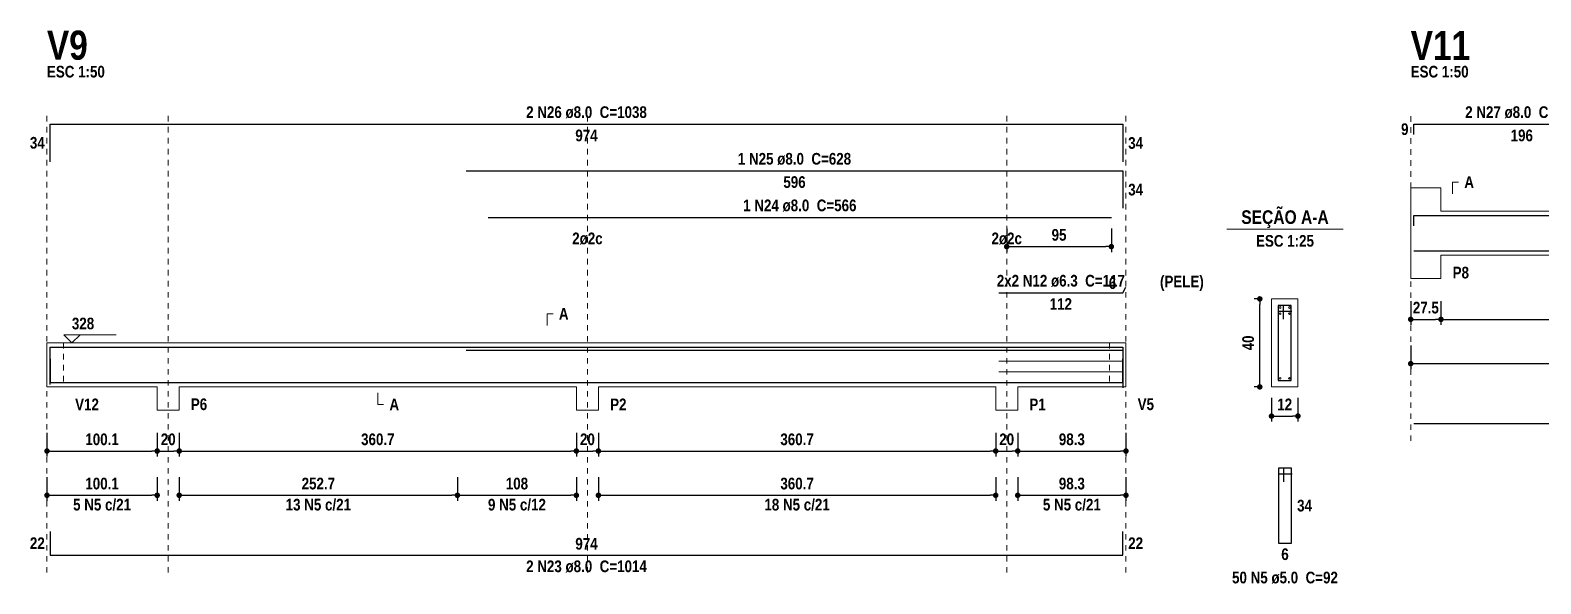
# Model space of a CAD drawing. Header units: millimetres. Extents: x 2249 to 2676, y -663 to -441.
# Drawn here: x 2449.75 to 2477.18, y -566.33 to -556.27 of the extents above; entities that cross this region are included whole.
import ezdxf

# ---------------------------------------------------------------- set-up
doc = ezdxf.new("R2010")
doc.units = ezdxf.units.MM
doc.header["$LTSCALE"] = 0.5
doc.header["$MEASUREMENT"] = 0
doc.header["$PDMODE"] = 34
doc.linetypes.add('DOT2', pattern=[3.175, 0, -3.175])
doc.layers.get('0').update_dxf_attribs({"linetype": 'CONTINUOUS'})
doc.layers.get('DEFPOINTS').update_dxf_attribs({"linetype": 'CONTINUOUS'})
for name, color, linetype, lineweight in [('Descrição da armadura', 7, 'CONTINUOUS', 5), ('DT-Arm complementar', 5, 'CONTINUOUS', 5), ('DT-Barras na forma', 2, 'CONTINUOUS', 30), ('DT-Barras no corte', 5, 'CONTINUOUS', 5), ('DT-Barras rebatidas', 2, 'CONTINUOUS', 30), ('DT-Cotas', 9, 'CONTINUOUS', 5), ('DT-Forma', 5, 'CONTINUOUS', 5), ('DT-Pontilhado', 9, 'DOT2', 5), ('DT-Textos', 7, 'CONTINUOUS', 5), ('DT-Título', 3, 'CONTINUOUS', 20), ('Textos armaduras', 7, 'CONTINUOUS', 5)]:
    doc.layers.add(name, color=color, linetype=linetype, lineweight=lineweight)
doc.styles.add('ARIAL', font='ARIALNB.TTF')
doc.dimstyles.new('UM_25.000000', dxfattribs={"dimtxt": 0.18, "dimasz": 0.1, "dimexe": 0.1, "dimexo": 0.2, "dimgap": 0, "dimtad": 1, "dimtih": 1, "dimtoh": 1, "dimdec": 1, "dimlfac": 25, "dimzin": 0, "dimdsep": 46, "dimtxsty": 'Standard', "dimblk": 'CLOSED', "dimblk1": 'CLOSED', "dimblk2": 'CLOSED', "dimcen": 0.09, "dimdle": 0.1, "dimadec": 1, "dimazin": 2, "dimtfac": 1, "dimtdec": 4, "dimtofl": 0, "dimtmove": 0, "dimatfit": 3, "dimldrblk": 'CLOSED', "dimfxl": 1, "dimtolj": 1, "dimarcsym": 0})
doc.dimstyles.new('UM_50.000000', dxfattribs={"dimtxt": 0.18, "dimasz": 0.1, "dimexe": 0.1, "dimexo": 0.2, "dimgap": 0, "dimtad": 1, "dimtih": 1, "dimtoh": 1, "dimdec": 1, "dimlfac": 50, "dimzin": 0, "dimdsep": 46, "dimtxsty": 'Standard', "dimblk": 'CLOSED', "dimblk1": 'CLOSED', "dimblk2": 'CLOSED', "dimcen": 0.09, "dimdle": 0.1, "dimadec": 1, "dimazin": 2, "dimtfac": 1, "dimtdec": 4, "dimtofl": 0, "dimtmove": 0, "dimatfit": 3, "dimldrblk": 'CLOSED', "dimfxl": 1, "dimtolj": 1, "dimarcsym": 0})

# ---------------------------------------------------------------- blocks, each defined once
blk = doc.blocks.new('_Dot')
at = {"color": 0, "linetype": 'ByBlock', "lineweight": -2}
blk.add_line((-0.5, 0), (-1, 0), dxfattribs=at)
at = {"color": 0, "linetype": 'ByBlock', "const_width": 0.5}
blk.add_lwpolyline([(-0.25, 0, 1), (0.25, 0, 1)], format="xyb", close=True, dxfattribs=at)
blk = doc.blocks.new('*D316')
at = {"layer": 'DEFPOINTS', "color": 0}
for p in [(2450.055, -563.391), (2452.056, -563.391), (2452.056, -563.92)]:
    blk.add_point(p, dxfattribs=at)
at = {"layer": 'DT-Cotas', "color": 0, "lineweight": -2}
for p, q in [((2450.055, -563.591), (2450.055, -564.02)), ((2452.056, -563.591), (2452.056, -564.02)), ((2450.155, -563.92), (2451.956, -563.92))]:
    blk.add_line(p, q, dxfattribs=at)
at = {"layer": 'DT-Cotas', "color": 0, "lineweight": -2, "xscale": 0.1, "yscale": 0.1, "zscale": 0.1, "rotation": 180}
blk.add_blockref('_Dot', (2450.055, -563.92), dxfattribs=at)
at = {"layer": 'DT-Cotas', "color": 0, "lineweight": -2, "xscale": 0.1, "yscale": 0.1, "zscale": 0.1}
blk.add_blockref('_Dot', (2452.056, -563.92), dxfattribs=at)
at = {"layer": 'DT-Cotas', "insert": (2451.055, -563.709), "char_height": 0.2118, "attachment_point": 5, "rotation": 0.0057, "style": 'ARIAL'}
blk.add_mtext('\\A1;100.1', dxfattribs=at)
blk = doc.blocks.new('DOT')
at = {"color": 210}
for p, q in [((-1, 0), (1, 0)), ((0, 1), (0, -1))]:
    blk.add_line(p, q, dxfattribs=at)
blk.add_circle((0, 0), 0.25, dxfattribs=at)
blk = doc.blocks.new('*D317')
at = {"layer": 'DEFPOINTS', "color": 0}
for p in [(2452.056, -563.391), (2452.456, -563.391), (2452.456, -563.92)]:
    blk.add_point(p, dxfattribs=at)
at = {"layer": 'DT-Cotas', "color": 0, "lineweight": -2}
for p, q in [((2452.056, -563.591), (2452.056, -564.02)), ((2452.456, -563.591), (2452.456, -564.02)), ((2452.156, -563.92), (2452.356, -563.92))]:
    blk.add_line(p, q, dxfattribs=at)
at = {"layer": 'DT-Cotas', "color": 0, "lineweight": -2, "xscale": 0.1, "yscale": 0.1, "zscale": 0.1, "rotation": 180}
blk.add_blockref('_Dot', (2452.056, -563.92), dxfattribs=at)
at = {"layer": 'DT-Cotas', "color": 0, "lineweight": -2, "xscale": 0.1, "yscale": 0.1, "zscale": 0.1}
blk.add_blockref('_Dot', (2452.456, -563.92), dxfattribs=at)
at = {"layer": 'DT-Cotas', "insert": (2452.256, -563.709), "char_height": 0.2118, "attachment_point": 5, "rotation": 0.0057, "style": 'ARIAL'}
blk.add_mtext('\\A1;20', dxfattribs=at)
blk = doc.blocks.new('*D318')
at = {"layer": 'DEFPOINTS', "color": 0}
for p in [(2452.456, -563.391), (2459.669, -563.391), (2459.669, -563.92)]:
    blk.add_point(p, dxfattribs=at)
at = {"layer": 'DT-Cotas', "color": 0, "lineweight": -2}
for p, q in [((2452.456, -563.591), (2452.456, -564.02)), ((2459.669, -563.591), (2459.669, -564.02)), ((2452.556, -563.92), (2459.569, -563.92))]:
    blk.add_line(p, q, dxfattribs=at)
at = {"layer": 'DT-Cotas', "color": 0, "lineweight": -2, "xscale": 0.1, "yscale": 0.1, "zscale": 0.1, "rotation": 180}
blk.add_blockref('_Dot', (2452.456, -563.92), dxfattribs=at)
at = {"layer": 'DT-Cotas', "color": 0, "lineweight": -2, "xscale": 0.1, "yscale": 0.1, "zscale": 0.1}
blk.add_blockref('_Dot', (2459.669, -563.92), dxfattribs=at)
at = {"layer": 'DT-Cotas', "insert": (2456.063, -563.709), "char_height": 0.2118, "attachment_point": 5, "style": 'ARIAL'}
blk.add_mtext('\\A1;360.7', dxfattribs=at)
blk = doc.blocks.new('*D319')
at = {"layer": 'DEFPOINTS', "color": 0}
for p in [(2459.669, -563.391), (2460.069, -563.391), (2460.069, -563.92)]:
    blk.add_point(p, dxfattribs=at)
at = {"layer": 'DT-Cotas', "color": 0, "lineweight": -2}
for p, q in [((2459.669, -563.591), (2459.669, -564.02)), ((2460.069, -563.591), (2460.069, -564.02)), ((2459.769, -563.92), (2459.969, -563.92))]:
    blk.add_line(p, q, dxfattribs=at)
at = {"layer": 'DT-Cotas', "color": 0, "lineweight": -2, "xscale": 0.1, "yscale": 0.1, "zscale": 0.1, "rotation": 180}
blk.add_blockref('_Dot', (2459.669, -563.92), dxfattribs=at)
at = {"layer": 'DT-Cotas', "color": 0, "lineweight": -2, "xscale": 0.1, "yscale": 0.1, "zscale": 0.1}
blk.add_blockref('_Dot', (2460.069, -563.92), dxfattribs=at)
at = {"layer": 'DT-Cotas', "insert": (2459.869, -563.709), "char_height": 0.2118, "attachment_point": 5, "rotation": 0.0057, "style": 'ARIAL'}
blk.add_mtext('\\A1;20', dxfattribs=at)
blk = doc.blocks.new('*D320')
at = {"layer": 'DEFPOINTS', "color": 0}
for p in [(2460.069, -563.391), (2467.283, -563.391), (2467.283, -563.92)]:
    blk.add_point(p, dxfattribs=at)
at = {"layer": 'DT-Cotas', "color": 0, "lineweight": -2}
for p, q in [((2460.069, -563.591), (2460.069, -564.02)), ((2467.283, -563.591), (2467.283, -564.02)), ((2460.169, -563.92), (2467.183, -563.92))]:
    blk.add_line(p, q, dxfattribs=at)
at = {"layer": 'DT-Cotas', "color": 0, "lineweight": -2, "xscale": 0.1, "yscale": 0.1, "zscale": 0.1, "rotation": 180}
blk.add_blockref('_Dot', (2460.069, -563.92), dxfattribs=at)
at = {"layer": 'DT-Cotas', "color": 0, "lineweight": -2, "xscale": 0.1, "yscale": 0.1, "zscale": 0.1}
blk.add_blockref('_Dot', (2467.283, -563.92), dxfattribs=at)
at = {"layer": 'DT-Cotas', "insert": (2463.676, -563.709), "char_height": 0.2118, "attachment_point": 5, "style": 'ARIAL'}
blk.add_mtext('\\A1;360.7', dxfattribs=at)
blk = doc.blocks.new('*D321')
at = {"layer": 'DEFPOINTS', "color": 0}
for p in [(2467.283, -563.391), (2467.683, -563.391), (2467.683, -563.92)]:
    blk.add_point(p, dxfattribs=at)
at = {"layer": 'DT-Cotas', "color": 0, "lineweight": -2}
for p, q in [((2467.283, -563.591), (2467.283, -564.02)), ((2467.683, -563.591), (2467.683, -564.02)), ((2467.383, -563.92), (2467.583, -563.92))]:
    blk.add_line(p, q, dxfattribs=at)
at = {"layer": 'DT-Cotas', "color": 0, "lineweight": -2, "xscale": 0.1, "yscale": 0.1, "zscale": 0.1, "rotation": 180}
blk.add_blockref('_Dot', (2467.283, -563.92), dxfattribs=at)
at = {"layer": 'DT-Cotas', "color": 0, "lineweight": -2, "xscale": 0.1, "yscale": 0.1, "zscale": 0.1}
blk.add_blockref('_Dot', (2467.683, -563.92), dxfattribs=at)
at = {"layer": 'DT-Cotas', "insert": (2467.483, -563.709), "char_height": 0.2118, "attachment_point": 5, "rotation": 0.0057, "style": 'ARIAL'}
blk.add_mtext('\\A1;20', dxfattribs=at)
blk = doc.blocks.new('*D322')
at = {"layer": 'DEFPOINTS', "color": 0}
for p in [(2467.683, -563.391), (2469.649, -563.391), (2469.649, -563.92)]:
    blk.add_point(p, dxfattribs=at)
at = {"layer": 'DT-Cotas', "color": 0, "lineweight": -2}
for p, q in [((2467.683, -563.591), (2467.683, -564.02)), ((2469.649, -563.591), (2469.649, -564.02)), ((2467.783, -563.92), (2469.549, -563.92))]:
    blk.add_line(p, q, dxfattribs=at)
at = {"layer": 'DT-Cotas', "color": 0, "lineweight": -2, "xscale": 0.1, "yscale": 0.1, "zscale": 0.1, "rotation": 180}
blk.add_blockref('_Dot', (2467.683, -563.92), dxfattribs=at)
at = {"layer": 'DT-Cotas', "color": 0, "lineweight": -2, "xscale": 0.1, "yscale": 0.1, "zscale": 0.1}
blk.add_blockref('_Dot', (2469.649, -563.92), dxfattribs=at)
at = {"layer": 'DT-Cotas', "insert": (2468.666, -563.709), "char_height": 0.2118, "attachment_point": 5, "rotation": 0.0057, "style": 'ARIAL'}
blk.add_mtext('\\A1;98.3', dxfattribs=at)
blk = doc.blocks.new('*D323')
at = {"layer": 'DEFPOINTS', "color": 0}
for p in [(2467.483, -559.675), (2469.383, -559.675), (2469.383, -560.205)]:
    blk.add_point(p, dxfattribs=at)
at = {"layer": 'DT-Cotas', "color": 0, "lineweight": -2}
for p, q in [((2467.483, -559.875), (2467.483, -560.305)), ((2469.383, -559.875), (2469.383, -560.305)), ((2467.583, -560.205), (2469.283, -560.205))]:
    blk.add_line(p, q, dxfattribs=at)
at = {"layer": 'DT-Cotas', "color": 0, "lineweight": -2, "xscale": 0.1, "yscale": 0.1, "zscale": 0.1, "rotation": 180}
blk.add_blockref('_Dot', (2467.483, -560.205), dxfattribs=at)
at = {"layer": 'DT-Cotas', "color": 0, "lineweight": -2, "xscale": 0.1, "yscale": 0.1, "zscale": 0.1}
blk.add_blockref('_Dot', (2469.383, -560.205), dxfattribs=at)
at = {"layer": 'DT-Cotas', "insert": (2468.433, -559.993), "char_height": 0.2118, "attachment_point": 5, "rotation": 0.0057, "style": 'ARIAL'}
blk.add_mtext('\\A1;95', dxfattribs=at)
blk = doc.blocks.new('*D324')
at = {"layer": 'DEFPOINTS', "color": 0}
for p in [(2472.079, -561.155), (2472.291, -561.155), (2472.291, -562.755)]:
    blk.add_point(p, dxfattribs=at)
at = {"layer": 'DT-Cotas', "color": 0, "lineweight": -2}
for p, q in [((2472.091, -561.155), (2471.979, -561.155)), ((2472.079, -562.655), (2472.079, -561.255)), ((2472.091, -562.755), (2471.979, -562.755))]:
    blk.add_line(p, q, dxfattribs=at)
at = {"layer": 'DT-Cotas', "color": 0, "lineweight": -2, "xscale": 0.1, "yscale": 0.1, "zscale": 0.1}
for p, rotation in [((2472.079, -561.155), 90), ((2472.079, -562.755), 270)]:
    blk.add_blockref('_Dot', p, dxfattribs=dict(at, rotation=rotation))
at = {"layer": 'DT-Cotas', "insert": (2471.868, -561.955), "char_height": 0.2118, "attachment_point": 5, "rotation": 90, "style": 'ARIAL'}
blk.add_mtext('\\A1;40', dxfattribs=at)
blk = doc.blocks.new('*D325')
at = {"layer": 'DEFPOINTS', "color": 0}
for p in [(2472.291, -562.755), (2472.771, -562.755), (2472.771, -563.285)]:
    blk.add_point(p, dxfattribs=at)
at = {"layer": 'DT-Cotas', "color": 0, "lineweight": -2}
for p, q in [((2472.291, -562.955), (2472.291, -563.385)), ((2472.771, -562.955), (2472.771, -563.385)), ((2472.391, -563.285), (2472.671, -563.285))]:
    blk.add_line(p, q, dxfattribs=at)
at = {"layer": 'DT-Cotas', "color": 0, "lineweight": -2, "xscale": 0.1, "yscale": 0.1, "zscale": 0.1, "rotation": 180}
blk.add_blockref('_Dot', (2472.291, -563.285), dxfattribs=at)
at = {"layer": 'DT-Cotas', "color": 0, "lineweight": -2, "xscale": 0.1, "yscale": 0.1, "zscale": 0.1}
blk.add_blockref('_Dot', (2472.771, -563.285), dxfattribs=at)
at = {"layer": 'DT-Cotas', "insert": (2472.531, -563.073), "char_height": 0.2118, "attachment_point": 5, "rotation": 0.0057, "style": 'ARIAL'}
blk.add_mtext('\\A1;12', dxfattribs=at)
blk = doc.blocks.new('*D326')
at = {"layer": 'DEFPOINTS', "color": 0}
for p in [(2450.055, -564.196), (2452.056, -564.196), (2452.056, -564.725)]:
    blk.add_point(p, dxfattribs=at)
at = {"layer": 'DT-Cotas', "color": 0, "lineweight": -2}
for p, q in [((2450.055, -564.396), (2450.055, -564.825)), ((2452.056, -564.396), (2452.056, -564.825)), ((2450.155, -564.725), (2451.956, -564.725))]:
    blk.add_line(p, q, dxfattribs=at)
at = {"layer": 'DT-Cotas', "color": 0, "lineweight": -2, "xscale": 0.1, "yscale": 0.1, "zscale": 0.1, "rotation": 180}
blk.add_blockref('_Dot', (2450.055, -564.725), dxfattribs=at)
at = {"layer": 'DT-Cotas', "color": 0, "lineweight": -2, "xscale": 0.1, "yscale": 0.1, "zscale": 0.1}
blk.add_blockref('_Dot', (2452.056, -564.725), dxfattribs=at)
at = {"layer": 'DT-Cotas', "insert": (2451.055, -564.513), "char_height": 0.2118, "attachment_point": 5, "rotation": 0.0057, "style": 'ARIAL'}
blk.add_mtext('\\A1;100.1', dxfattribs=at)
blk = doc.blocks.new('*D327')
at = {"layer": 'DEFPOINTS', "color": 0}
for p in [(2457.509, -564.196), (2459.669, -564.196), (2459.669, -564.725)]:
    blk.add_point(p, dxfattribs=at)
at = {"layer": 'DT-Cotas', "color": 0, "lineweight": -2}
for p, q in [((2457.509, -564.396), (2457.509, -564.825)), ((2459.669, -564.396), (2459.669, -564.825)), ((2457.609, -564.725), (2459.569, -564.725))]:
    blk.add_line(p, q, dxfattribs=at)
at = {"layer": 'DT-Cotas', "color": 0, "lineweight": -2, "xscale": 0.1, "yscale": 0.1, "zscale": 0.1, "rotation": 180}
blk.add_blockref('_Dot', (2457.509, -564.725), dxfattribs=at)
at = {"layer": 'DT-Cotas', "color": 0, "lineweight": -2, "xscale": 0.1, "yscale": 0.1, "zscale": 0.1}
blk.add_blockref('_Dot', (2459.669, -564.725), dxfattribs=at)
at = {"layer": 'DT-Cotas', "insert": (2458.589, -564.513), "char_height": 0.2118, "attachment_point": 5, "rotation": 0.0057, "style": 'ARIAL'}
blk.add_mtext('\\A1;108', dxfattribs=at)
blk = doc.blocks.new('*D328')
at = {"layer": 'DEFPOINTS', "color": 0}
for p in [(2452.456, -564.196), (2457.509, -564.196), (2457.509, -564.725)]:
    blk.add_point(p, dxfattribs=at)
at = {"layer": 'DT-Cotas', "color": 0, "lineweight": -2}
for p, q in [((2452.456, -564.396), (2452.456, -564.825)), ((2457.509, -564.396), (2457.509, -564.825)), ((2452.556, -564.725), (2457.409, -564.725))]:
    blk.add_line(p, q, dxfattribs=at)
at = {"layer": 'DT-Cotas', "color": 0, "lineweight": -2, "xscale": 0.1, "yscale": 0.1, "zscale": 0.1, "rotation": 180}
blk.add_blockref('_Dot', (2452.456, -564.725), dxfattribs=at)
at = {"layer": 'DT-Cotas', "color": 0, "lineweight": -2, "xscale": 0.1, "yscale": 0.1, "zscale": 0.1}
blk.add_blockref('_Dot', (2457.509, -564.725), dxfattribs=at)
at = {"layer": 'DT-Cotas', "insert": (2454.983, -564.513), "char_height": 0.2118, "attachment_point": 5, "style": 'ARIAL'}
blk.add_mtext('\\A1;252.7', dxfattribs=at)
blk = doc.blocks.new('*D329')
at = {"layer": 'DEFPOINTS', "color": 0}
for p in [(2460.069, -564.196), (2467.283, -564.196), (2467.283, -564.725)]:
    blk.add_point(p, dxfattribs=at)
at = {"layer": 'DT-Cotas', "color": 0, "lineweight": -2}
for p, q in [((2460.069, -564.396), (2460.069, -564.825)), ((2467.283, -564.396), (2467.283, -564.825)), ((2460.169, -564.725), (2467.183, -564.725))]:
    blk.add_line(p, q, dxfattribs=at)
at = {"layer": 'DT-Cotas', "color": 0, "lineweight": -2, "xscale": 0.1, "yscale": 0.1, "zscale": 0.1, "rotation": 180}
blk.add_blockref('_Dot', (2460.069, -564.725), dxfattribs=at)
at = {"layer": 'DT-Cotas', "color": 0, "lineweight": -2, "xscale": 0.1, "yscale": 0.1, "zscale": 0.1}
blk.add_blockref('_Dot', (2467.283, -564.725), dxfattribs=at)
at = {"layer": 'DT-Cotas', "insert": (2463.676, -564.513), "char_height": 0.2118, "attachment_point": 5, "style": 'ARIAL'}
blk.add_mtext('\\A1;360.7', dxfattribs=at)
blk = doc.blocks.new('*D330')
at = {"layer": 'DEFPOINTS', "color": 0}
for p in [(2467.683, -564.196), (2469.649, -564.196), (2469.649, -564.725)]:
    blk.add_point(p, dxfattribs=at)
at = {"layer": 'DT-Cotas', "color": 0, "lineweight": -2}
for p, q in [((2467.683, -564.396), (2467.683, -564.825)), ((2469.649, -564.396), (2469.649, -564.825)), ((2467.783, -564.725), (2469.549, -564.725))]:
    blk.add_line(p, q, dxfattribs=at)
at = {"layer": 'DT-Cotas', "color": 0, "lineweight": -2, "xscale": 0.1, "yscale": 0.1, "zscale": 0.1, "rotation": 180}
blk.add_blockref('_Dot', (2467.683, -564.725), dxfattribs=at)
at = {"layer": 'DT-Cotas', "color": 0, "lineweight": -2, "xscale": 0.1, "yscale": 0.1, "zscale": 0.1}
blk.add_blockref('_Dot', (2469.649, -564.725), dxfattribs=at)
at = {"layer": 'DT-Cotas', "insert": (2468.666, -564.513), "char_height": 0.2118, "attachment_point": 5, "rotation": 0.0057, "style": 'ARIAL'}
blk.add_mtext('\\A1;98.3', dxfattribs=at)
blk = doc.blocks.new('*D331')
at = {"layer": 'DEFPOINTS', "color": 0}
for p in [(2474.819, -560.998), (2475.369, -560.998), (2475.369, -561.527)]:
    blk.add_point(p, dxfattribs=at)
at = {"layer": 'DT-Cotas', "color": 0, "lineweight": -2}
for p, q in [((2474.819, -561.198), (2474.819, -561.627)), ((2475.369, -561.198), (2475.369, -561.627)), ((2474.919, -561.527), (2475.269, -561.527))]:
    blk.add_line(p, q, dxfattribs=at)
at = {"layer": 'DT-Cotas', "color": 0, "lineweight": -2, "xscale": 0.1, "yscale": 0.1, "zscale": 0.1, "rotation": 180}
blk.add_blockref('_Dot', (2474.819, -561.527), dxfattribs=at)
at = {"layer": 'DT-Cotas', "color": 0, "lineweight": -2, "xscale": 0.1, "yscale": 0.1, "zscale": 0.1}
blk.add_blockref('_Dot', (2475.369, -561.527), dxfattribs=at)
at = {"layer": 'DT-Cotas', "insert": (2475.094, -561.315), "char_height": 0.2118, "attachment_point": 5, "rotation": 0.0057, "style": 'ARIAL'}
blk.add_mtext('\\A1;27.5', dxfattribs=at)
blk = doc.blocks.new('*D332')
at = {"layer": 'DEFPOINTS', "color": 0}
for p in [(2475.369, -560.998), (2486.65, -560.998), (2486.65, -561.527)]:
    blk.add_point(p, dxfattribs=at)
at = {"layer": 'DT-Cotas', "color": 0, "lineweight": -2}
for p, q in [((2475.369, -561.198), (2475.369, -561.627)), ((2486.65, -561.198), (2486.65, -561.627)), ((2475.469, -561.527), (2486.55, -561.527))]:
    blk.add_line(p, q, dxfattribs=at)
at = {"layer": 'DT-Cotas', "color": 0, "lineweight": -2, "xscale": 0.1, "yscale": 0.1, "zscale": 0.1, "rotation": 180}
blk.add_blockref('_Dot', (2475.369, -561.527), dxfattribs=at)
at = {"layer": 'DT-Cotas', "color": 0, "lineweight": -2, "xscale": 0.1, "yscale": 0.1, "zscale": 0.1}
blk.add_blockref('_Dot', (2486.65, -561.527), dxfattribs=at)
at = {"layer": 'DT-Cotas', "insert": (2481.009, -561.315), "char_height": 0.2118, "attachment_point": 5, "rotation": 0.0057, "style": 'ARIAL'}
blk.add_mtext('\\A1;564', dxfattribs=at)
blk = doc.blocks.new('*D336')
at = {"layer": 'DEFPOINTS', "color": 0}
for p in [(2474.819, -561.802), (2486.53, -561.802), (2486.53, -562.332)]:
    blk.add_point(p, dxfattribs=at)
at = {"layer": 'DT-Cotas', "color": 0, "lineweight": -2}
for p, q in [((2474.819, -562.002), (2474.819, -562.432)), ((2486.53, -562.002), (2486.53, -562.432)), ((2474.919, -562.332), (2486.43, -562.332))]:
    blk.add_line(p, q, dxfattribs=at)
at = {"layer": 'DT-Cotas', "color": 0, "lineweight": -2, "xscale": 0.1, "yscale": 0.1, "zscale": 0.1, "rotation": 180}
blk.add_blockref('_Dot', (2474.819, -562.332), dxfattribs=at)
at = {"layer": 'DT-Cotas', "color": 0, "lineweight": -2, "xscale": 0.1, "yscale": 0.1, "zscale": 0.1}
blk.add_blockref('_Dot', (2486.53, -562.332), dxfattribs=at)
at = {"layer": 'DT-Cotas', "insert": (2480.674, -562.12), "char_height": 0.2118, "attachment_point": 5, "style": 'ARIAL'}
blk.add_mtext('\\A1;585.5', dxfattribs=at)

msp = doc.modelspace()

# ---------------------------------------------------------------- linework, layer by layer
at = {"layer": 'DT-Arm complementar'}
for p, q in [((2467.3428, -562.2882), (2469.589, -562.2882)), ((2467.3428, -562.4788), (2469.589, -562.4788))]:
    msp.add_line(p, q, dxfattribs=at)
at = {"layer": 'DT-Barras na forma'}
for p, q in [((2472.5113, -561.2755), (2472.4113, -561.2755)), ((2472.4113, -561.2755), (2472.4113, -562.6355)), ((2472.6513, -561.2755), (2472.4113, -561.2755)), ((2472.4113, -561.2755), (2472.4113, -561.3755)), ((2472.4113, -561.3755), (2472.6613, -561.3755)), ((2472.5113, -561.5255), (2472.5113, -561.2755)), ((2472.6513, -562.6355), (2472.6513, -561.2755)), ((2472.4113, -562.6355), (2472.6513, -562.6355))]:
    msp.add_line(p, q, dxfattribs=at)
for points in [[(2474.8789, -559.8242), (2474.8789, -559.6402), (2478.7939, -559.6402)], [(2474.8789, -560.2842), (2488.7104, -560.2842), (2488.7104, -559.7446)], [(2450.1146, -562.7135), (2450.1146, -562.0335), (2469.589, -562.0335), (2469.589, -562.7135)], [(2450.1146, -562.2458), (2450.1146, -562.6775), (2469.589, -562.6775), (2469.589, -562.2458)], [(2457.6693, -562.0895), (2469.589, -562.0895), (2469.589, -562.7695)], [(2458.0693, -562.0895), (2469.3828, -562.0895)]]:
    msp.add_lwpolyline(points, dxfattribs=at)
at = {"layer": 'DT-Barras no corte'}
for centre in [(2472.4473, -561.3115), (2472.4473, -561.4235), (2472.6153, -561.3115), (2472.6153, -561.4235), (2472.4473, -562.5995), (2472.6153, -562.5995)]:
    msp.add_circle(centre, 0.016, dxfattribs=at)
at = {"layer": 'DT-Barras rebatidas'}
for p, q in [((2450.1146, -558.6611), (2450.1146, -557.9811)), ((2450.1146, -557.9811), (2469.589, -557.9811)), ((2469.589, -557.9811), (2469.589, -558.6611)), ((2474.8789, -558.1651), (2474.8789, -557.9811)), ((2474.8789, -557.9811), (2478.7939, -557.9811)), ((2457.6693, -558.8283), (2469.589, -558.8283)), ((2469.589, -558.8283), (2469.589, -559.5083)), ((2458.0693, -559.6755), (2469.3828, -559.6755)), ((2469.589, -561.0448), (2469.649, -560.9408)), ((2467.3428, -561.0448), (2469.589, -561.0448)), ((2474.8789, -563.4188), (2488.7104, -563.4188)), ((2472.5163, -564.2322), (2472.4163, -564.2322)), ((2472.4163, -564.2322), (2472.4163, -565.5922)), ((2472.6563, -564.2322), (2472.4163, -564.2322)), ((2472.4163, -564.2322), (2472.4163, -564.3322)), ((2472.5163, -564.4822), (2472.5163, -564.2322)), ((2472.6563, -565.5922), (2472.6563, -564.2322)), ((2472.4163, -564.3322), (2472.6663, -564.3322)), ((2450.1146, -565.3805), (2450.1146, -565.8121)), ((2469.589, -565.8121), (2469.589, -565.3805)), ((2472.4163, -565.5922), (2472.6563, -565.5922)), ((2450.1146, -565.8121), (2469.589, -565.8121))]:
    msp.add_line(p, q, dxfattribs=at)
at = {"layer": 'DT-Forma'}
for p, q in [((2474.8189, -559.5622), (2474.8189, -559.1386)), ((2474.8189, -559.1386), (2475.3688, -559.1386)), ((2475.3688, -559.1386), (2475.3688, -559.5622)), ((2475.3688, -559.5622), (2486.5296, -559.5622)), ((2474.8189, -560.3622), (2474.8189, -560.7858)), ((2475.3688, -560.7858), (2475.3688, -560.3622)), ((2475.3688, -560.3622), (2486.5296, -560.3622)), ((2474.8189, -560.7858), (2475.3688, -560.7858)), ((2472.7713, -561.1555), (2472.2913, -561.1555)), ((2472.2913, -561.1555), (2472.2913, -562.7555)), ((2472.7713, -562.7555), (2472.7713, -561.1555)), ((2450.0546, -561.9555), (2450.3546, -561.9555)), ((2450.3546, -561.9555), (2452.0558, -561.9555)), ((2452.0558, -561.9555), (2452.4558, -561.9555)), ((2452.4558, -561.9555), (2459.6693, -561.9555)), ((2459.6693, -561.9555), (2460.0693, -561.9555)), ((2460.0693, -561.9555), (2467.2828, -561.9555)), ((2467.2828, -561.9555), (2467.6828, -561.9555)), ((2467.6828, -561.9555), (2469.349, -561.9555)), ((2469.349, -561.9555), (2469.649, -561.9555)), ((2450.0546, -562.7555), (2450.3546, -562.7555)), ((2450.3546, -562.7555), (2452.0558, -562.7555)), ((2452.0558, -562.7555), (2452.0558, -563.1791)), ((2452.4558, -563.1791), (2452.4558, -562.7555)), ((2452.4558, -562.7555), (2459.6693, -562.7555)), ((2459.6693, -562.7555), (2459.6693, -563.1791)), ((2460.0693, -563.1791), (2460.0693, -562.7555)), ((2460.0693, -562.7555), (2467.2828, -562.7555)), ((2467.2828, -562.7555), (2467.2828, -563.1791)), ((2467.6828, -563.1791), (2467.6828, -562.7555)), ((2467.6828, -562.7555), (2469.349, -562.7555)), ((2469.349, -562.7555), (2469.649, -562.7555)), ((2472.2913, -562.7555), (2472.7713, -562.7555)), ((2452.0558, -563.1791), (2452.4558, -563.1791)), ((2459.6693, -563.1791), (2460.0693, -563.1791)), ((2467.2828, -563.1791), (2467.6828, -563.1791))]:
    msp.add_line(p, q, dxfattribs=at)
at = {"layer": 'DT-Forma', "linetype": 'Continuous'}
for p, q in [((2474.8189, -560.3622), (2474.8189, -559.5622)), ((2450.0546, -562.7555), (2450.0546, -561.9555)), ((2469.649, -561.9555), (2469.649, -562.7555))]:
    msp.add_line(p, q, dxfattribs=at)
at = {"layer": 'DT-Pontilhado', "ltscale": 0.05}
for p, q in [((2450.0546, -566.1298), (2450.0546, -557.7693)), ((2452.2558, -566.1298), (2452.2558, -557.7693)), ((2459.8693, -566.1298), (2459.8693, -557.7693)), ((2467.4828, -566.1298), (2467.4828, -557.7693)), ((2469.649, -566.1298), (2469.649, -557.7693)), ((2474.8189, -563.7365), (2474.8189, -557.7693)), ((2450.3546, -561.9555), (2450.3546, -562.7555)), ((2469.349, -561.9555), (2469.349, -562.7555))]:
    msp.add_line(p, q, dxfattribs=at)
at = {"layer": 'DT-Textos'}
msp.add_line((2471.4773, -559.8906), (2473.5953, -559.8906), dxfattribs=at)
for points in [[(2475.5806, -559.2445), (2475.5806, -559.0327), (2475.6865, -559.0327)], [(2459.1398, -561.6378), (2459.1398, -561.426), (2459.2457, -561.426)], [(2450.6549, -561.8072), (2450.5067, -561.9555), (2450.3584, -561.8072), (2451.3115, -561.8072)], [(2456.0625, -562.8614), (2456.0625, -563.0732), (2456.1684, -563.0732)]]:
    msp.add_lwpolyline(points, dxfattribs=at)

# ---------------------------------------------------------------- texts
at = {"layer": 'Descrição da armadura', "char_height": 0.2118, "attachment_point": 8, "line_spacing_factor": 0.9, "style": 'ARIAL'}
for s, insert, width in [('2 N26 ø8.0  C=1038', (2459.8521, -557.8748), 4.57488), ('2 N27 ø8.0  C=203', (2476.8368, -557.8748), 4.32072), ('1 N25 ø8.0  C=628', (2463.6291, -558.7228), 4.32072), ('1 N24 ø8.0  C=566', (2463.7261, -559.5698), 4.32072), ('2x2 N12 ø6.3  C=117', (2468.4661, -560.9388), 4.82904), ('5 N5 c/21', (2451.0552, -565.0069), 2.28744), ('13 N5 c/21', (2454.9825, -565.0069), 2.5416), ('9 N5 c/12', (2458.5893, -565.0069), 2.28744), ('18 N5 c/21', (2463.6761, -565.0069), 2.5416), ('5 N5 c/21', (2468.6659, -565.0069), 2.28744), ('2 N23 ø8.0  C=1014', (2459.8521, -566.1298), 4.57488), ('50 N5 ø5.0  C=92', (2472.5361, -566.3338), 4.06656)]:
    msp.add_mtext(s, dxfattribs=dict(at, insert=insert, width=width))
at = {"layer": 'DT-Textos', "line_spacing_factor": 0.798, "style": 'ARIAL'}
for s, insert, char_height, width, attachment_point in [('ESC 1:50', (2450.0541, -557.1338), 0.2118, 2.03328, 7), ('ESC 1:50', (2474.8188, -557.1338), 0.2118, 2.03328, 7), ('A', (2475.7928, -559.1388), 0.2118, 0.25416, 7), ('SEÇÃO A-A', (2472.5361, -559.8667), 0.2471, 2.66868, 8), ('2ø2c ', (2459.8691, -560.1698), 0.2118, 1.2708, 8), ('2ø2c ', (2467.4831, -560.1698), 0.2118, 1.2708, 8), ('ESC 1:25', (2472.5361, -560.2088), 0.2118, 2.03328, 8), ('P8', (2475.5808, -560.7858), 0.2118, 0.50832, 7), ('(PELE)', (2470.2661, -561.0087), 0.2118, 1.52496, 7), ('328', (2450.5071, -561.7118), 0.2118, 0.76248, 7), ('A', (2459.3511, -561.5318), 0.2118, 0.25416, 7), ('V12', (2450.5661, -563.1788), 0.2118, 0.76248, 7), ('P6', (2452.6671, -563.1788), 0.2118, 0.50832, 7), ('A', (2456.2741, -563.1788), 0.2118, 0.25416, 7), ('P2', (2460.2811, -563.1788), 0.2118, 0.50832, 7), ('P1', (2467.8941, -563.1788), 0.2118, 0.50832, 7), ('V5', (2469.8611, -563.1788), 0.2118, 0.50832, 7)]:
    msp.add_mtext(s, dxfattribs=dict(at, insert=insert, char_height=char_height, width=width, attachment_point=attachment_point))
at = {"layer": 'DT-Título', "char_height": 0.5295, "attachment_point": 7, "line_spacing_factor": 0.798, "style": 'ARIAL'}
for s, insert, width in [('V9', (2450.0541, -556.8159), 1.2708), ('V11', (2474.8188, -556.8159), 1.9062)]:
    msp.add_mtext(s, dxfattribs=dict(at, insert=insert, width=width))
at = {"layer": 'Textos armaduras', "char_height": 0.2118, "line_spacing_factor": 0.9, "style": 'ARIAL'}
for s, insert, width, attachment_point in [('34', (2450.0146, -558.427), 0.90832, 9), ('974', (2459.8518, -558.0783), 1.16248, 2), ('34', (2469.689, -558.2152), 0.90832, 1), ('9', (2474.7789, -558.179), 0.65416, 9), ('196', (2476.8364, -558.0783), 1.16248, 2), ('596', (2463.6291, -558.9255), 1.16248, 2), ('34', (2469.689, -559.0624), 0.90832, 1), ('6', (2469.4719, -560.9771), 0.65416, 9), ('112', (2468.4659, -561.142), 1.16248, 2), ('34', (2472.7563, -564.8063), 0.90832, 1), ('22', (2450.0146, -565.7022), 0.90832, 9), ('974', (2459.8518, -565.7148), 1.16248, 8), ('22', (2469.689, -565.4904), 0.90832, 1), ('6', (2472.5363, -565.6895), 0.65416, 2)]:
    msp.add_mtext(s, dxfattribs=dict(at, insert=insert, width=width, attachment_point=attachment_point))

# ---------------------------------------------------------------- dimensions: what is measured, and where the dimension line sits
at = {"layer": 'DT-Cotas'}
for base, p1, p2, dimstyle, override, picture, middle in [((2469.3828, -560.205), (2467.4828, -559.6755), (2469.3828, -559.6755), 'UM_50.000000', {"dimtxt": 0.2118, "dimasz": 0.1, "dimexe": 0.1, "dimexo": 0.2, "dimtad": 1, "dimtih": 0, "dimtoh": 0, "dimdec": 1, "dimlfac": 50, "dimzin": 8, "dimtxsty": 'ARIAL', "dimblk": 'Dot', "dimblk1": 'Dot', "dimblk2": 'Dot', "dimsah": 1, "dimdle": 0.1, "dimse1": 0, "dimse2": 0, "dimclrt": 256, "dimadec": 1, "dimazin": 3, "dimtmove": 2, "dimldrblk": 'Dot'}, '*D323', (2468.4328, -559.9932)), ((2475.3688, -561.5271), (2474.8189, -560.9976), (2475.3688, -560.9976), 'UM_50.000000', {"dimtxt": 0.2118, "dimasz": 0.1, "dimexe": 0.1, "dimexo": 0.2, "dimtad": 1, "dimtih": 0, "dimtoh": 0, "dimdec": 1, "dimlfac": 50, "dimzin": 8, "dimtxsty": 'ARIAL', "dimblk": 'Dot', "dimblk1": 'Dot', "dimblk2": 'Dot', "dimsah": 1, "dimdle": 0.1, "dimse1": 0, "dimse2": 0, "dimclrt": 256, "dimadec": 1, "dimazin": 3, "dimtmove": 2, "dimldrblk": 'Dot'}, '*D331', (2475.0939, -561.3153)), ((2486.6496, -561.5271), (2475.3688, -560.9976), (2486.6496, -560.9976), 'UM_50.000000', {"dimtxt": 0.2118, "dimasz": 0.1, "dimexe": 0.1, "dimexo": 0.2, "dimtad": 1, "dimtih": 0, "dimtoh": 0, "dimdec": 1, "dimlfac": 50, "dimzin": 8, "dimtxsty": 'ARIAL', "dimblk": 'Dot', "dimblk1": 'Dot', "dimblk2": 'Dot', "dimsah": 1, "dimdle": 0.1, "dimse1": 0, "dimse2": 0, "dimclrt": 256, "dimadec": 1, "dimazin": 3, "dimtmove": 2, "dimldrblk": 'Dot'}, '*D332', (2481.0092, -561.3153)), ((2472.7713, -563.285), (2472.2913, -562.7555), (2472.7713, -562.7555), 'UM_25.000000', {"dimtxt": 0.2118, "dimasz": 0.1, "dimexe": 0.1, "dimexo": 0.2, "dimtad": 1, "dimtih": 0, "dimtoh": 0, "dimdec": 1, "dimlfac": 25, "dimzin": 8, "dimtxsty": 'ARIAL', "dimblk": 'Dot', "dimblk1": 'Dot', "dimblk2": 'Dot', "dimsah": 1, "dimdle": 0.1, "dimse1": 0, "dimse2": 0, "dimclrt": 256, "dimadec": 1, "dimazin": 3, "dimtmove": 2, "dimldrblk": 'Dot'}, '*D325', (2472.5313, -563.0732)), ((2452.0558, -563.9204), (2450.0546, -563.3909), (2452.0558, -563.3909), 'UM_50.000000', {"dimtxt": 0.2118, "dimasz": 0.1, "dimexe": 0.1, "dimexo": 0.2, "dimtad": 1, "dimtih": 0, "dimtoh": 0, "dimdec": 1, "dimlfac": 50, "dimzin": 8, "dimtxsty": 'ARIAL', "dimblk": 'Dot', "dimblk1": 'Dot', "dimblk2": 'Dot', "dimsah": 1, "dimdle": 0.1, "dimse1": 0, "dimse2": 0, "dimclrt": 256, "dimadec": 1, "dimazin": 3, "dimtmove": 2, "dimldrblk": 'Dot'}, '*D316', (2451.0552, -563.7086)), ((2452.4558, -563.9204), (2452.0558, -563.3909), (2452.4558, -563.3909), 'UM_50.000000', {"dimtxt": 0.2118, "dimasz": 0.1, "dimexe": 0.1, "dimexo": 0.2, "dimtad": 1, "dimtih": 0, "dimtoh": 0, "dimdec": 1, "dimlfac": 50, "dimzin": 8, "dimtxsty": 'ARIAL', "dimblk": 'Dot', "dimblk1": 'Dot', "dimblk2": 'Dot', "dimsah": 1, "dimdle": 0.1, "dimse1": 0, "dimse2": 0, "dimclrt": 256, "dimadec": 1, "dimazin": 3, "dimtmove": 2, "dimldrblk": 'Dot'}, '*D317', (2452.2558, -563.7086)), ((2460.0693, -563.9204), (2459.6693, -563.3909), (2460.0693, -563.3909), 'UM_50.000000', {"dimtxt": 0.2118, "dimasz": 0.1, "dimexe": 0.1, "dimexo": 0.2, "dimtad": 1, "dimtih": 0, "dimtoh": 0, "dimdec": 1, "dimlfac": 50, "dimzin": 8, "dimtxsty": 'ARIAL', "dimblk": 'Dot', "dimblk1": 'Dot', "dimblk2": 'Dot', "dimsah": 1, "dimdle": 0.1, "dimse1": 0, "dimse2": 0, "dimclrt": 256, "dimadec": 1, "dimazin": 3, "dimtmove": 2, "dimldrblk": 'Dot'}, '*D319', (2459.8693, -563.7086)), ((2467.6828, -563.9204), (2467.2828, -563.3909), (2467.6828, -563.3909), 'UM_50.000000', {"dimtxt": 0.2118, "dimasz": 0.1, "dimexe": 0.1, "dimexo": 0.2, "dimtad": 1, "dimtih": 0, "dimtoh": 0, "dimdec": 1, "dimlfac": 50, "dimzin": 8, "dimtxsty": 'ARIAL', "dimblk": 'Dot', "dimblk1": 'Dot', "dimblk2": 'Dot', "dimsah": 1, "dimdle": 0.1, "dimse1": 0, "dimse2": 0, "dimclrt": 256, "dimadec": 1, "dimazin": 3, "dimtmove": 2, "dimldrblk": 'Dot'}, '*D321', (2467.4828, -563.7086)), ((2469.649, -563.9204), (2467.6828, -563.3909), (2469.649, -563.3909), 'UM_50.000000', {"dimtxt": 0.2118, "dimasz": 0.1, "dimexe": 0.1, "dimexo": 0.2, "dimtad": 1, "dimtih": 0, "dimtoh": 0, "dimdec": 1, "dimlfac": 50, "dimzin": 8, "dimtxsty": 'ARIAL', "dimblk": 'Dot', "dimblk1": 'Dot', "dimblk2": 'Dot', "dimsah": 1, "dimdle": 0.1, "dimse1": 0, "dimse2": 0, "dimclrt": 256, "dimadec": 1, "dimazin": 3, "dimtmove": 2, "dimldrblk": 'Dot'}, '*D322', (2468.6659, -563.7086)), ((2452.0558, -564.7252), (2450.0546, -564.1957), (2452.0558, -564.1957), 'UM_50.000000', {"dimtxt": 0.2118, "dimasz": 0.1, "dimexe": 0.1, "dimexo": 0.2, "dimtad": 1, "dimtih": 0, "dimtoh": 0, "dimdec": 1, "dimlfac": 50, "dimzin": 8, "dimtxsty": 'ARIAL', "dimblk": 'Dot', "dimblk1": 'Dot', "dimblk2": 'Dot', "dimsah": 1, "dimdle": 0.1, "dimse1": 0, "dimse2": 0, "dimclrt": 256, "dimadec": 1, "dimazin": 3, "dimtmove": 2, "dimldrblk": 'Dot'}, '*D326', (2451.0552, -564.5134)), ((2459.6693, -564.7252), (2457.5093, -564.1957), (2459.6693, -564.1957), 'UM_50.000000', {"dimtxt": 0.2118, "dimasz": 0.1, "dimexe": 0.1, "dimexo": 0.2, "dimtad": 1, "dimtih": 0, "dimtoh": 0, "dimdec": 1, "dimlfac": 50, "dimzin": 8, "dimtxsty": 'ARIAL', "dimblk": 'Dot', "dimblk1": 'Dot', "dimblk2": 'Dot', "dimsah": 1, "dimdle": 0.1, "dimse1": 0, "dimse2": 0, "dimclrt": 256, "dimadec": 1, "dimazin": 3, "dimtmove": 2, "dimldrblk": 'Dot'}, '*D327', (2458.5893, -564.5134)), ((2469.649, -564.7252), (2467.6828, -564.1957), (2469.649, -564.1957), 'UM_50.000000', {"dimtxt": 0.2118, "dimasz": 0.1, "dimexe": 0.1, "dimexo": 0.2, "dimtad": 1, "dimtih": 0, "dimtoh": 0, "dimdec": 1, "dimlfac": 50, "dimzin": 8, "dimtxsty": 'ARIAL', "dimblk": 'Dot', "dimblk1": 'Dot', "dimblk2": 'Dot', "dimsah": 1, "dimdle": 0.1, "dimse1": 0, "dimse2": 0, "dimclrt": 256, "dimadec": 1, "dimazin": 3, "dimtmove": 2, "dimldrblk": 'Dot'}, '*D330', (2468.6659, -564.5134))]:
    dim = msp.add_linear_dim(base=base, p1=p1, p2=p2, dimstyle=dimstyle, override=override, dxfattribs=at)
    dim.commit()
    dim.dimension.update_dxf_attribs({"geometry": picture, "text_midpoint": middle, "dimtype": 160, "text_rotation": 0.00573})
dim = msp.add_linear_dim(base=(2472.0795, -561.1555), p1=(2472.2913, -562.7555), p2=(2472.2913, -561.1555), angle=90, dimstyle='UM_25.000000', override={"dimtxt": 0.2118, "dimasz": 0.1, "dimexe": 0.1, "dimexo": 0.2, "dimtad": 1, "dimtih": 0, "dimtoh": 0, "dimdec": 1, "dimlfac": 25, "dimzin": 8, "dimtxsty": 'ARIAL', "dimblk": 'Dot', "dimblk1": 'Dot', "dimblk2": 'Dot', "dimsah": 1, "dimdle": 0.1, "dimse1": 0, "dimse2": 0, "dimclrt": 256, "dimadec": 1, "dimazin": 3, "dimtmove": 2, "dimldrblk": 'Dot'}, dxfattribs=at)
dim.commit()
dim.dimension.update_dxf_attribs({"geometry": '*D324', "text_midpoint": (2471.8677, -561.9555), "dimtype": 160, "text_rotation": 90})
for base, p1, p2, picture, middle in [((2486.5296, -562.3319), (2474.8189, -561.8024), (2486.5296, -561.8024), '*D336', (2480.6743, -562.1201)), ((2459.6693, -563.9204), (2452.4558, -563.3909), (2459.6693, -563.3909), '*D318', (2456.0625, -563.7086)), ((2467.2828, -563.9204), (2460.0693, -563.3909), (2467.2828, -563.3909), '*D320', (2463.6761, -563.7086)), ((2457.5093, -564.7252), (2452.4558, -564.1957), (2457.5093, -564.1957), '*D328', (2454.9825, -564.5134)), ((2467.2828, -564.7252), (2460.0693, -564.1957), (2467.2828, -564.1957), '*D329', (2463.6761, -564.5134))]:
    dim = msp.add_linear_dim(base=base, p1=p1, p2=p2, dimstyle='UM_50.000000', override={"dimtxt": 0.2118, "dimasz": 0.1, "dimexe": 0.1, "dimexo": 0.2, "dimtad": 1, "dimtih": 0, "dimtoh": 0, "dimdec": 1, "dimlfac": 50, "dimzin": 8, "dimtxsty": 'ARIAL', "dimblk": 'Dot', "dimblk1": 'Dot', "dimblk2": 'Dot', "dimsah": 1, "dimdle": 0.1, "dimse1": 0, "dimse2": 0, "dimclrt": 256, "dimadec": 1, "dimazin": 3, "dimtmove": 2, "dimldrblk": 'Dot'}, dxfattribs=at)
    dim.commit()
    dim.dimension.update_dxf_attribs({"geometry": picture, "text_midpoint": middle, "dimtype": 160})

doc.saveas('drawing.dxf')
